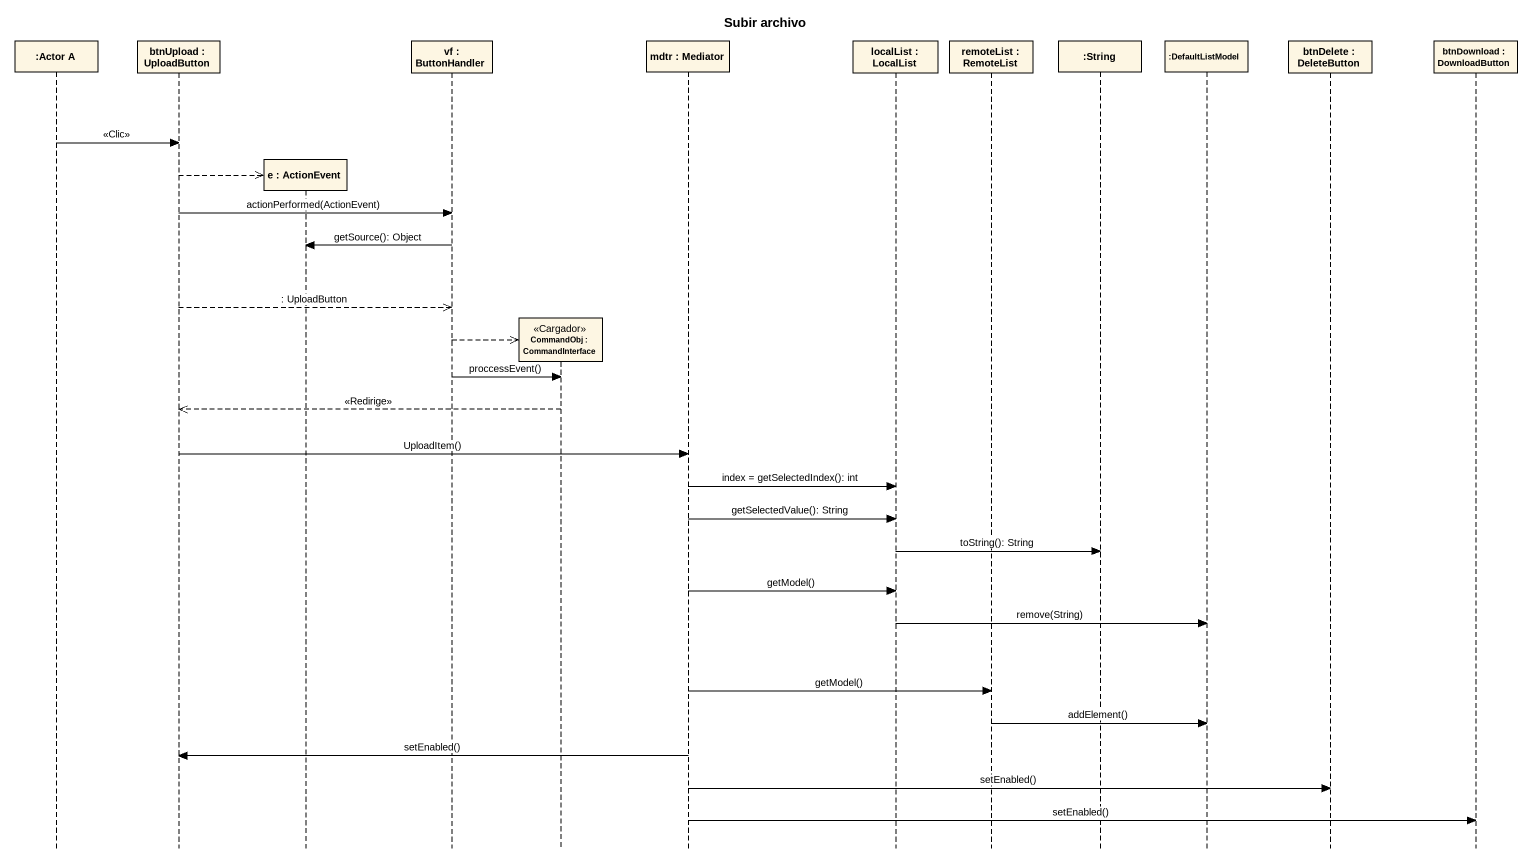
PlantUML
@startuml
title Subir archivo
hide footbox
participant ":Actor A" as Actor_A
participant "btnUpload : UploadButton" as btnUpload
participant "e : ActionEvent" as e
participant "vf : ButtonHandler" as vf
participant "CommandObj : CommandInterface" as CommandObj <<Cargador>>
participant "mdtr : Mediator" as mdtr
participant "localList : LocalList" as localList
participant "remoteList : RemoteList" as remoteList
participant ":String" as String
participant ":DefaultListModel" as DefaultListModel
participant "btnDelete : DeleteButton" as btnDelete
participant "btnDownload : DownloadButton" as btnDownload

Actor_A -> btnUpload : <<Clic>>
btnUpload -->> e **
btnUpload -> vf : actionPerformed(ActionEvent)
vf -> e : getSource(): Object
btnUpload -->> vf : : UploadButton
vf -->> CommandObj **
vf -> CommandObj : proccessEvent()
CommandObj -->> btnUpload : <<Redirige>>
btnUpload -> mdtr : UploadItem()
mdtr -> localList : index = getSelectedIndex(): int
mdtr -> localList : getSelectedValue(): String
localList -> String : toString(): String
mdtr -> localList : getModel()
localList -> DefaultListModel : remove(String)
mdtr -> remoteList : getModel()
remoteList -> DefaultListModel : addElement()
mdtr -> btnUpload : setEnabled()
mdtr -> btnDelete : setEnabled()
mdtr -> btnDownload : setEnabled()
@enduml
